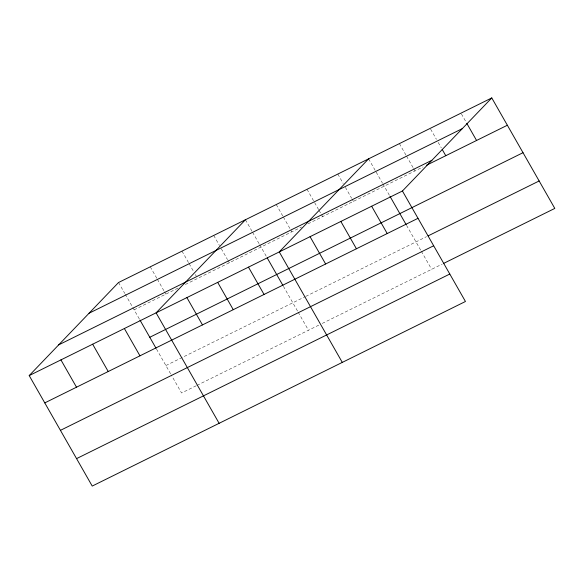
<?xml version="1.0" encoding="UTF-8"?>
<svg xmlns="http://www.w3.org/2000/svg" width="584" height="584" viewBox="0 0 584 584"><rect width="100%" height="100%" fill="white"/><g stroke="black" fill="none" stroke-linecap="round" stroke-linejoin="round"><path stroke-width="0.44" stroke-dasharray="2.92 2.19" d="M134.123 309.819L178.054 288.102M185.369 284.481L301.541 227.03M308.023 223.825L423.086 166.922M165.907 365.548L304.965 296.781M305.775 296.38L426.51 236.673M196.209 385.754L181.566 392.995L171.28 374.957M197.02 385.352L319.003 325.032M322.244 323.426L442.168 264.121M461.433 113.938L466.331 122.523M430.642 129.166L436.43 139.313M438.204 142.43L441.321 147.898M399.405 143.613L406.077 155.322M406.522 156.096L413.202 167.805M413.647 168.586L414.983 170.929M368.613 158.841L382.411 183.033M382.856 183.814L389.557 195.567M406.566 225.387L420.896 250.507M421.341 251.295L431.634 269.326M337.822 174.069L343.158 183.434M345.385 187.333L351.619 198.261M352.064 199.042L353.4 201.385M307.031 189.296L318.601 209.583M319.046 210.364L322.609 216.613M276.239 204.524L282.911 216.233M283.357 217.007L291.817 231.841M245.448 219.752L252.12 231.461M252.565 232.235L259.245 243.944M259.69 244.725L266.837 257.259M283.401 286.299L297.731 311.418M298.176 312.206L308.469 330.237M213.722 235.44L219.504 245.587M221.285 248.711L227.519 259.632M227.964 260.413L229.3 262.756M181.996 251.127L188.668 262.837M189.114 263.618L193.567 271.421M195.348 274.546L196.239 276.101M150.27 266.822L156.95 278.524M157.395 279.305L164.067 291.014M164.513 291.796L165.849 294.132M118.545 282.51L124.779 293.438M125.224 294.212L132.342 306.702M132.787 307.483L139.496 319.236M156.497 349.057L170.827 374.176"/><path stroke-width="0.88" d="M491.779 97.93L402.434 191.004L465.455 301.49L92.221 486.07L29.2 375.585L118.545 282.51L491.779 97.93L554.8 208.415L443.789 263.318M245.448 219.752L156.096 312.827L219.124 423.312M368.613 158.841L279.269 251.916L342.29 362.401M89.06 313.221L462.294 128.641M58.685 344.867L431.919 160.286M426.327 165.316L507.357 125.246M29.2 375.585L402.434 191.004M149.781 337.267L523.016 152.694M44.778 402.894L418.013 218.314M428.13 235.87L539.141 180.967M60.437 430.342L433.671 245.762M76.562 458.623L449.797 274.042M466.777 123.304L476.566 140.474M442.212 149.453L445.774 155.702M390.002 196.348L406.121 224.599M371.643 206.232L387.221 233.542M340.852 221.46L356.43 248.769M310.06 236.688L325.638 263.997M267.289 258.048L282.955 285.51M248.477 267.143L264.056 294.453M217.686 282.371L233.264 309.681M186.895 297.599L202.473 324.908M139.941 320.017L156.052 348.268M124.377 328.515L139.956 355.831M92.652 344.202L108.23 371.519M60.926 359.89L76.504 387.207"/></g></svg>
